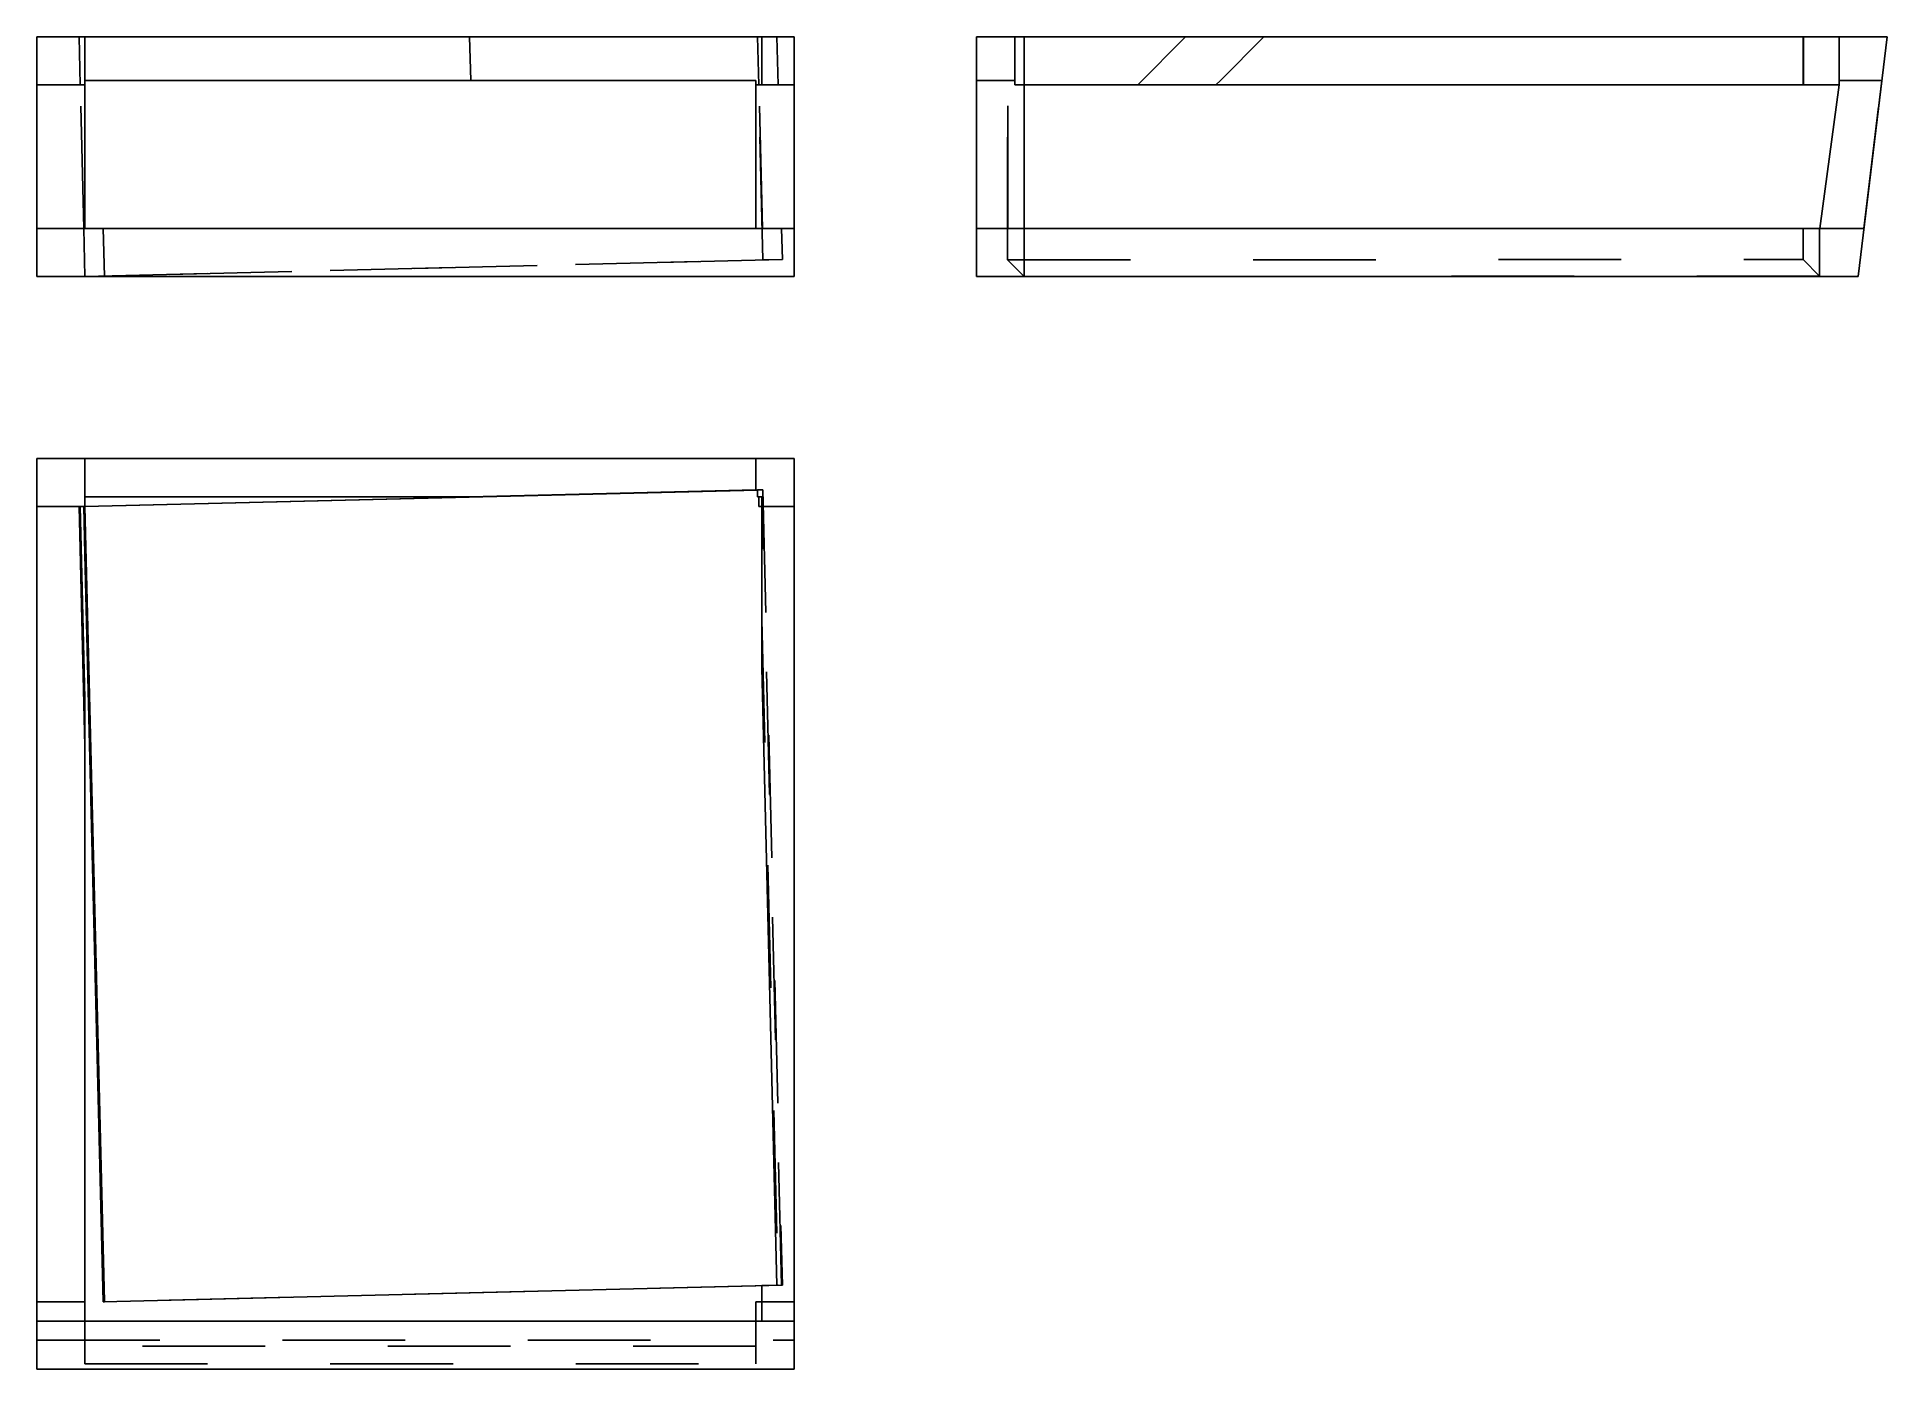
# Model space of a CAD drawing. Extents: x 0 to 1.51, y 0 to 1.09.
import ezdxf

# ---------------------------------------------------------------- set-up
doc = ezdxf.new("R2010")
doc.units = 0
doc.linetypes.add('HIDDEN', pattern=[0.037109, 0.024752, -0.012357])
for name, color, linetype in [('FRONT', 7, 'CONTINUOUS'), ('FRONT_HID', 7, 'HIDDEN'), ('LEFT', 7, 'CONTINUOUS'), ('LEFT_HID', 7, 'HIDDEN'), ('TOP', 7, 'CONTINUOUS'), ('TOP_HID', 7, 'HIDDEN')]:
    doc.layers.add(name, color=color, linetype=linetype)

msp = doc.modelspace()

# ---------------------------------------------------------------- linework, layer by layer
at = {"layer": 'FRONT'}
for p, q in [((0, 1.085938), (0.617188, 1.085938)), ((0, 0.890625), (0, 1.085938)), ((0.617188, 0.890625), (0.617188, 1.085938)), ((0.585938, 1.050576), (0.039062, 1.050576)), ((0.039062, 0.929688), (0.039062, 1.050576)), ((0.039062, 1.050576), (0.585938, 1.050576)), ((0.039062, 1.046875), (0.039062, 1.050576)), ((0.039062, 0.929688), (0.039062, 1.046875)), ((0.585938, 1.046875), (0.585938, 1.050576)), ((0.585938, 1.050576), (0.585938, 0.929688)), ((0.585938, 1.046875), (0.585938, 0.929688)), ((0.585938, 0.929688), (0.039062, 0.929688)), ((0.039063, 0.929688), (0.054022, 0.929688)), ((0.054022, 0.929688), (0.585937, 0.929688)), ((0, 0.890625), (0.617188, 0.890625))]:
    msp.add_line(p, q, dxfattribs=at)
at = {"layer": 'FRONT_HID', "linetype": 'HIDDEN'}
for p, q in [((0, 1.085938), (0, 0.890625)), ((0.034268, 1.085938), (0.039062, 1.085938)), ((0.039063, 1.085938), (0.034268, 1.085938)), ((0.035227, 1.046875), (0.034268, 1.085938)), ((0.35261, 1.085938), (0.039062, 1.085938)), ((0.039062, 1.085938), (0.590707, 1.085938)), ((0.039062, 1.085938), (0.039062, 1.050576)), ((0.039062, 1.085938), (0.039062, 1.050576)), ((0.039062, 1.085938), (0.039062, 1.050576)), ((0.039062, 1.050576), (0.039062, 1.085938)), ((0.35261, 1.085938), (0.587146, 1.085938)), ((0.353478, 1.050576), (0.35261, 1.085938)), ((0.587146, 1.085938), (0.587287, 1.085938)), ((0.591608, 0.904189), (0.587146, 1.085938)), ((0.590707, 1.085938), (0.587287, 1.085938)), ((0.587287, 1.085938), (0.588246, 1.046875)), ((0.603064, 1.085938), (0.590707, 1.085938)), ((0.590707, 1.085938), (0.603064, 1.085938)), ((0.590707, 1.085938), (0.590707, 1.046875)), ((0.590707, 1.046875), (0.590707, 1.085938)), ((0.590707, 1.085938), (0.590707, 1.046875)), ((0.590707, 1.085938), (0.590707, 1.046875)), ((0.604023, 1.046875), (0.603064, 1.085938)), ((0.617188, 1.085938), (0.617188, 0.890625)), ((0, 1.046875), (0, 0.929688)), ((0, 0.929688), (0, 1.046875)), ((0, 1.046875), (0.039062, 1.046875)), ((0, 1.046875), (0.035227, 1.046875)), ((0.038104, 0.929688), (0.035227, 1.046875)), ((0.039062, 1.046875), (0.035227, 1.046875)), ((0.039062, 1.050576), (0.353478, 1.050576)), ((0.039062, 1.046875), (0.039062, 0.929688)), ((0.585938, 1.050576), (0.353478, 1.050576)), ((0.585938, 1.046875), (0.590707, 1.046875)), ((0.588438, 1.046875), (0.588246, 1.046875)), ((0.590707, 1.046875), (0.588246, 1.046875)), ((0.591315, 0.929688), (0.588438, 1.046875)), ((0.588438, 1.046875), (0.590707, 1.046875)), ((0.590707, 1.046875), (0.604023, 1.046875)), ((0.604023, 1.046875), (0.590707, 1.046875)), ((0.590707, 1.046875), (0.617188, 1.046875)), ((0.590707, 1.046875), (0.617188, 1.046875)), ((0.617188, 1.046875), (0.617188, 0.929688)), ((0.617188, 0.929688), (0.617188, 1.046875)), ((0, 0.929688), (0.039062, 0.929688)), ((0, 0.929688), (0.038104, 0.929688)), ((0.039062, 0.890625), (0.038104, 0.929688)), ((0.038104, 0.929688), (0.039063, 0.929688)), ((0.039062, 0.929688), (0.585937, 0.929688)), ((0.054971, 0.891016), (0.054022, 0.929688)), ((0.585937, 0.929688), (0.6069, 0.929688)), ((0.585938, 0.929688), (0.617188, 0.929688)), ((0.6069, 0.929688), (0.591315, 0.929688)), ((0.591315, 0.929688), (0.617188, 0.929688)), ((0.607516, 0.90458), (0.6069, 0.929688)), ((0.039062, 0.890625), (0.591608, 0.904189)), ((0.054971, 0.891016), (0.039063, 0.890625)), ((0.607516, 0.90458), (0.054971, 0.891016)), ((0.591608, 0.904189), (0.607516, 0.90458))]:
    msp.add_line(p, q, dxfattribs=at)
at = {"layer": 'LEFT'}
for p, q in [((0.765625, 1.085938), (1.507812, 1.085938)), ((0.765625, 0.890625), (0.765625, 1.085938)), ((1.507812, 1.085938), (1.484375, 0.890625)), ((0.804688, 0.929688), (0.804688, 1.046875)), ((0.804688, 1.046875), (1.46875, 1.046875)), ((0.804688, 0.929688), (0.804688, 1.046875)), ((0.897088, 1.046875), (0.804688, 1.046875)), ((1.46875, 1.046875), (1.439688, 1.046875)), ((1.46875, 1.046875), (1.453125, 0.929688)), ((1.46875, 1.046875), (1.453125, 0.929688)), ((1.439361, 0.929688), (0.804687, 0.929688)), ((1.453125, 0.929688), (0.804688, 0.929688)), ((1.484375, 0.890625), (0.765625, 0.890625))]:
    msp.add_line(p, q, dxfattribs=at)
at = {"layer": 'LEFT_HID', "linetype": 'HIDDEN'}
for p, q in [((0.791119, 1.085938), (0.796875, 1.085938)), ((0.796875, 1.085938), (0.791119, 1.085938)), ((0.791119, 0.904189), (0.791119, 1.085938)), ((0.796875, 1.085938), (0.80457, 1.085938)), ((0.936139, 1.085938), (0.796875, 1.085938)), ((0.796875, 1.050576), (0.796875, 1.085938)), ((0.796875, 1.085938), (0.796875, 1.050576)), ((0.796875, 1.085938), (0.796875, 1.046875)), ((0.796875, 1.085938), (0.796875, 1.046875)), ((0.804687, 1.085938), (0.80457, 1.085938)), ((0.80457, 1.085938), (0.804591, 1.050576)), ((0.999941, 1.085938), (0.804688, 1.085938)), ((0.804688, 1.046875), (0.804688, 1.085938)), ((0.897088, 1.046875), (0.936139, 1.085938)), ((0.936139, 1.085938), (1.439361, 1.085938)), ((0.96459, 1.050576), (0.999941, 1.085938)), ((0.999941, 1.085938), (1.46875, 1.085938)), ((1.439361, 1.085938), (1.439665, 1.085938)), ((1.439361, 1.046875), (1.439361, 1.085938)), ((1.46875, 1.085938), (1.439665, 1.085938)), ((1.439665, 1.085938), (1.439688, 1.046875)), ((1.46875, 1.085938), (1.46875, 1.046875)), ((1.46875, 1.085938), (1.46875, 1.050576)), ((0.765625, 1.050576), (0.765625, 0.929688)), ((0.765625, 0.929688), (0.765625, 1.050576)), ((0.765625, 1.050576), (0.79117, 1.050576)), ((0.765625, 1.050576), (0.796875, 1.050576)), ((0.791243, 0.929688), (0.79117, 1.050576)), ((0.79117, 1.050576), (0.796875, 1.050576)), ((0.804687, 1.046875), (0.796875, 1.046875)), ((0.804688, 1.046875), (0.796875, 1.046875)), ((0.804591, 1.050576), (0.804593, 1.046875)), ((0.804593, 1.046875), (0.804664, 0.929688)), ((0.96089, 1.046875), (0.804688, 1.046875)), ((0.897088, 1.046875), (1.439361, 1.046875)), ((0.96089, 1.046875), (0.96459, 1.050576)), ((0.96089, 1.046875), (1.46875, 1.046875)), ((1.439361, 1.046875), (1.439688, 1.046875)), ((1.46875, 1.050576), (1.503569, 1.050576)), ((1.46875, 1.050576), (1.503569, 1.050576)), ((1.46875, 1.046875), (1.46875, 1.050576)), ((1.503569, 1.050576), (1.489063, 0.929688)), ((1.489063, 0.929688), (1.503569, 1.050576)), ((0.765625, 0.929688), (0.791243, 0.929688)), ((0.765625, 0.929688), (0.804664, 0.929688)), ((0.804664, 0.929688), (0.791243, 0.929688)), ((0.804687, 0.929688), (0.843738, 0.929688)), ((0.804688, 0.890625), (0.804688, 0.929688)), ((0.843738, 0.929688), (1.453125, 0.929688)), ((0.843738, 0.929688), (1.45293, 0.929688)), ((1.439361, 0.90458), (1.439361, 0.929688)), ((1.439876, 0.929688), (1.439361, 0.929688)), ((1.439876, 0.929688), (1.453125, 0.929688)), ((1.45293, 0.929688), (1.439876, 0.929688)), ((1.45293, 0.891016), (1.45293, 0.929688)), ((1.453125, 0.929688), (1.489062, 0.929688)), ((1.453125, 0.929688), (1.489062, 0.929688)), ((0.791119, 0.904189), (1.439361, 0.90458)), ((0.804688, 0.890625), (0.791119, 0.904189)), ((1.45293, 0.891016), (0.804688, 0.890625)), ((1.439361, 0.90458), (1.45293, 0.891016))]:
    msp.add_line(p, q, dxfattribs=at)
at = {"layer": 'TOP'}
for p, q in [((0, 0.742188), (0.617188, 0.742188)), ((0, 0.742188), (0, 0)), ((0.617188, 0.742188), (0.617188, 0)), ((0.039062, 0.703125), (0.587149, 0.716584)), ((0.039062, 0.703149), (0.585937, 0.71657)), ((0.35261, 0.710938), (0.039062, 0.710938)), ((0.039062, 0.710938), (0.039062, 0.703243)), ((0.35261, 0.710937), (0.587146, 0.716693)), ((0.353478, 0.710938), (0.35261, 0.710938)), ((0.585938, 0.716642), (0.353478, 0.710937)), ((0.585938, 0.71657), (0.585938, 0.716642)), ((0.585938, 0.716642), (0.585938, 0.71657)), ((0.587146, 0.716693), (0.587287, 0.710937)), ((0.590707, 0.710938), (0.587287, 0.710938)), ((0.588438, 0.703125), (0.588246, 0.710938)), ((0.590707, 0.571674), (0.590707, 0.710938)), ((0.034268, 0.703125), (0.039062, 0.703243)), ((0.039063, 0.507871), (0.034268, 0.703125)), ((0.035227, 0.703125), (0.034268, 0.703125)), ((0.038104, 0.703125), (0.035227, 0.703125)), ((0.039062, 0.546922), (0.035227, 0.703125)), ((0.039062, 0.703125), (0.038104, 0.703125)), ((0.038104, 0.703125), (0.039063, 0.664074)), ((0.039062, 0.703243), (0.039062, 0.703221)), ((0.039062, 0.703221), (0.039062, 0.703219)), ((0.039062, 0.703219), (0.039062, 0.703149)), ((0.054971, 0.054906), (0.039063, 0.703125)), ((0.588438, 0.703125), (0.590707, 0.703125)), ((0.039063, 0.664074), (0.054022, 0.054883)), ((0.590707, 0.571674), (0.603064, 0.068451)), ((0.039062, 0.546922), (0.039062, 0.543223)), ((0.039062, 0.543223), (0.039062, 0.507871)), ((0.039062, 0.507871), (0.039062, 0.039062)), ((0.054022, 0.054883), (0.585937, 0.067937)), ((0.585937, 0.067937), (0.590707, 0.068054)), ((0.603064, 0.068451), (0.590707, 0.068148)), ((0.590707, 0.039062), (0.590707, 0.068148)), ((0.585938, 0.054688), (0.590707, 0.054688)), ((0.585938, 0.039062), (0.585938, 0.054687)), ((0.039062, 0.039062), (0.590707, 0.039062)), ((0, 0), (0.617188, 0))]:
    msp.add_line(p, q, dxfattribs=at)
at = {"layer": 'TOP_HID', "linetype": 'HIDDEN'}
for p, q in [((0, 0.023438), (0, 0.742188)), ((0.585938, 0.742188), (0.039062, 0.742188)), ((0.039062, 0.742188), (0.585938, 0.742188)), ((0.039062, 0.742188), (0.039062, 0.710938)), ((0.039062, 0.742188), (0.039062, 0.703149)), ((0.585938, 0.742188), (0.585938, 0.716642)), ((0.585938, 0.742188), (0.585938, 0.716642)), ((0.617188, 0.023438), (0.617188, 0.742188)), ((0.039062, 0.710938), (0.353478, 0.710938)), ((0.039062, 0.710938), (0.039062, 0.703221)), ((0.039062, 0.710938), (0.039062, 0.703219)), ((0.591608, 0.716693), (0.587146, 0.716693)), ((0.587149, 0.716584), (0.591608, 0.716693)), ((0.587287, 0.710938), (0.588246, 0.710938)), ((0.590707, 0.710938), (0.588246, 0.710938)), ((0.590707, 0.703125), (0.590707, 0.710938)), ((0.591608, 0.716693), (0.607516, 0.068451)), ((0, 0.054688), (0, 0.703125)), ((0, 0.703125), (0, 0.039062)), ((0, 0.703125), (0.038104, 0.703125)), ((0, 0.703125), (0.035227, 0.703125)), ((0.591315, 0.703125), (0.588438, 0.703125)), ((0.590707, 0.610725), (0.590707, 0.703125)), ((0.590707, 0.703125), (0.617188, 0.703125)), ((0.6069, 0.068451), (0.591315, 0.703125)), ((0.591315, 0.703125), (0.617188, 0.703125)), ((0.617188, 0.054688), (0.617188, 0.703125)), ((0.617188, 0.703125), (0.617188, 0.039062)), ((0.590707, 0.610725), (0.590707, 0.571674)), ((0.590707, 0.610725), (0.604023, 0.068451)), ((0.039062, 0.546922), (0.039062, 0.039062)), ((0.039062, 0.543223), (0.039062, 0.039062)), ((0.607516, 0.068451), (0.054971, 0.054883)), ((0.604023, 0.068451), (0.590707, 0.068124)), ((0.590707, 0.068054), (0.6069, 0.068451)), ((0.590707, 0.068148), (0.590707, 0.068124)), ((0.590707, 0.039062), (0.590707, 0.068124)), ((0.604023, 0.068451), (0.603064, 0.068451)), ((0.607516, 0.068451), (0.6069, 0.068451)), ((0, 0.054688), (0.039062, 0.054688)), ((0, 0.039062), (0, 0.054687)), ((0.039062, 0.054688), (0.039062, 0.01875)), ((0.039062, 0.054687), (0.039062, 0.039062)), ((0.054971, 0.054883), (0.054022, 0.054883)), ((0.054971, 0.054883), (0.054971, 0.054906)), ((0.585938, 0.054688), (0.585938, 0.01875)), ((0.590707, 0.054688), (0.617188, 0.054688)), ((0.617188, 0.039062), (0.617188, 0.054687)), ((0, 0.039062), (0.039062, 0.039062)), ((0.039062, 0.039062), (0.039062, 0.004243)), ((0.585938, 0.039062), (0.039062, 0.039062)), ((0.585938, 0.039062), (0.585938, 0.004243)), ((0.585938, 0.039062), (0.590707, 0.039062)), ((0.590707, 0.039062), (0.617188, 0.039062)), ((0, 0.023438), (0.617188, 0.023438)), ((0, 0), (0, 0.023437)), ((0.585938, 0.01875), (0.039062, 0.01875)), ((0.039062, 0.01875), (0.039062, 0.004243)), ((0.585938, 0.004243), (0.585938, 0.01875)), ((0.617188, 0), (0.617188, 0.023437)), ((0.039062, 0.004243), (0.585938, 0.004243))]:
    msp.add_line(p, q, dxfattribs=at)

doc.saveas('drawing.dxf')
